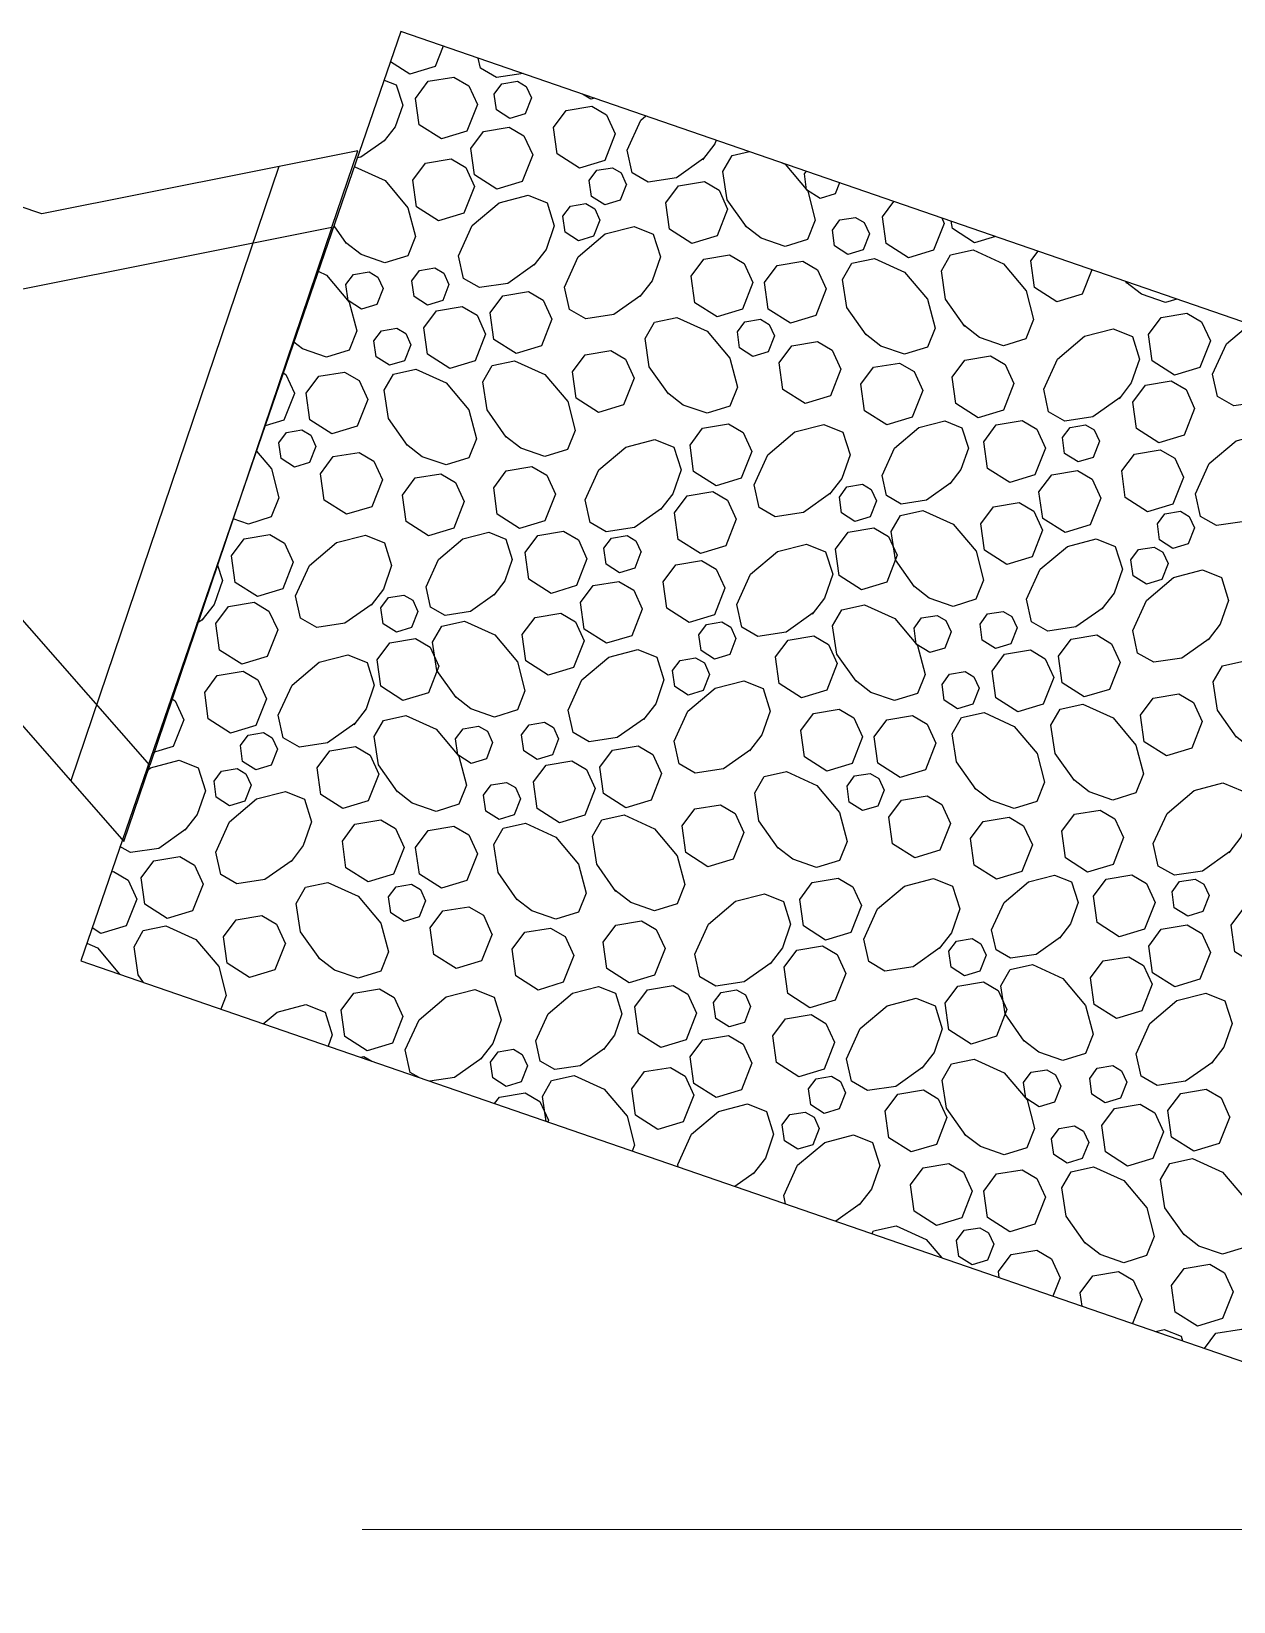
# Model space of a CAD drawing. Header units: inches. Extents: x 3312 to 5850, y 7905 to 11961.
# Drawn here: x 4305.25 to 4318.1, y 10058.42 to 10075.19 of the extents above; entities that cross this region are included whole.
import ezdxf

# ---------------------------------------------------------------- set-up
doc = ezdxf.new("R2010")
doc.units = ezdxf.units.IN
doc.header["$LTSCALE"] = 80
doc.header["$MEASUREMENT"] = 0
doc.linetypes.add('HIDDEN', pattern=[0.375, 0.25, -0.125])
for name, color, linetype in [('grid', 254, 'HIDDEN'), ('STORM', 250, 'Continuous'), ('STORM INLET', 250, 'Continuous')]:
    doc.layers.add(name, color=color, linetype=linetype)

msp = doc.modelspace()

# ---------------------------------------------------------------- linework, layer by layer
at = {"layer": 'grid', "color": 252, "linetype": 'HIDDEN', "lineweight": 0}
msp.add_line((3378.789, 10059.185), (5783.295, 10059.185), dxfattribs=at)
at = {"layer": 'STORM', "color": 1, "flags": 128}
msp.add_lwpolyline([(4325.633, 10058.415), (4329.055, 10068.342), (4309.202, 10075.187), (4305.78, 10065.26)], close=True, dxfattribs=at)
for points in [[(4309.655, 10075.031), (4309.568, 10074.811), (4309.298, 10074.729), (4309.09, 10074.862)], [(4310.507, 10074.737), (4310.224, 10074.694), (4310.052, 10074.793), (4310.028, 10074.902)], [(4309.023, 10074.668), (4309.152, 10074.617), (4309.221, 10074.398), (4309.141, 10074.169), (4309.024, 10074.018)], [(4310.019, 10074.405), (4309.906, 10074.12), (4309.636, 10074.038), (4309.398, 10074.189), (4309.359, 10074.472), (4309.494, 10074.654), (4309.769, 10074.7), (4309.926, 10074.607), (4310.019, 10074.405)], [(4310.596, 10074.477), (4310.529, 10074.306), (4310.367, 10074.257), (4310.224, 10074.348), (4310.2, 10074.518), (4310.281, 10074.627), (4310.446, 10074.654), (4310.541, 10074.599), (4310.596, 10074.477)], [(4311.27, 10074.474), (4311.23, 10074.462), (4311.142, 10074.518)], [(4311.492, 10074.094), (4311.38, 10073.808), (4311.11, 10073.726), (4310.872, 10073.878), (4310.833, 10074.161), (4310.968, 10074.343), (4311.243, 10074.389), (4311.4, 10074.296), (4311.492, 10074.094)], [(4312.436, 10073.828), (4312.146, 10073.623), (4311.845, 10073.577), (4311.673, 10073.676), (4311.62, 10073.917), (4311.767, 10074.24), (4311.82, 10074.285)], [(4310.61, 10073.87), (4310.497, 10073.584), (4310.227, 10073.503), (4309.989, 10073.654), (4309.95, 10073.937), (4310.085, 10074.119), (4310.36, 10074.165), (4310.517, 10074.072), (4310.61, 10073.87)], [(4309.034, 10074.027), (4308.772, 10073.843), (4308.737, 10073.838)], [(4312.57, 10074.026), (4312.556, 10073.985), (4312.425, 10073.816)], [(4312.893, 10073.099), (4312.689, 10073.388), (4312.643, 10073.69), (4312.743, 10073.862), (4312.927, 10073.903)], [(4308.703, 10073.738), (4308.709, 10073.74), (4309.032, 10073.593), (4309.276, 10073.304), (4309.356, 10072.995), (4309.274, 10072.791), (4309.031, 10072.715), (4308.777, 10072.803), (4308.608, 10072.934)], [(4309.988, 10073.53), (4309.875, 10073.245), (4309.605, 10073.163), (4309.367, 10073.314), (4309.328, 10073.598), (4309.463, 10073.779), (4309.738, 10073.825), (4309.895, 10073.732), (4309.988, 10073.53)], [(4311.611, 10073.555), (4311.543, 10073.383), (4311.381, 10073.334), (4311.238, 10073.425), (4311.215, 10073.595), (4311.295, 10073.704), (4311.461, 10073.731), (4311.555, 10073.676), (4311.61, 10073.555)], [(4313.273, 10073.783), (4313.306, 10073.768), (4313.55, 10073.479), (4313.63, 10073.171), (4313.548, 10072.966), (4313.306, 10072.891), (4313.051, 10072.979), (4312.882, 10073.109)], [(4312.693, 10073.289), (4312.58, 10073.004), (4312.31, 10072.922), (4312.072, 10073.073), (4312.033, 10073.357), (4312.168, 10073.538), (4312.444, 10073.584), (4312.601, 10073.491), (4312.693, 10073.289)], [(4313.888, 10073.571), (4313.842, 10073.453), (4313.68, 10073.404), (4313.537, 10073.495), (4313.514, 10073.665), (4313.535, 10073.693)], [(4310.633, 10072.7), (4310.343, 10072.495), (4310.042, 10072.45), (4309.869, 10072.549), (4309.816, 10072.79), (4309.963, 10073.113), (4310.252, 10073.357), (4310.561, 10073.437), (4310.765, 10073.355), (4310.841, 10073.112), (4310.753, 10072.857), (4310.622, 10072.689)], [(4311.328, 10073.171), (4311.261, 10073), (4311.099, 10072.951), (4310.956, 10073.042), (4310.933, 10073.212), (4311.014, 10073.321), (4311.179, 10073.348), (4311.273, 10073.293), (4311.328, 10073.171)], [(4315.007, 10073.137), (4314.894, 10072.851), (4314.624, 10072.77), (4314.386, 10072.921), (4314.347, 10073.205), (4314.47, 10073.371)], [(4308.62, 10072.923), (4308.487, 10073.112)], [(4311.767, 10072.367), (4311.477, 10072.162), (4311.176, 10072.117), (4311.004, 10072.217), (4310.951, 10072.457), (4311.097, 10072.78), (4311.386, 10073.024), (4311.695, 10073.104), (4311.899, 10073.022), (4311.975, 10072.779), (4311.887, 10072.524), (4311.756, 10072.356)], [(4314.208, 10073.024), (4314.141, 10072.853), (4313.978, 10072.804), (4313.835, 10072.895), (4313.812, 10073.064), (4313.893, 10073.173), (4314.058, 10073.201), (4314.152, 10073.145), (4314.208, 10073.024)], [(4314.98, 10073.195), (4315.007, 10073.137)], [(4315.554, 10072.997), (4315.332, 10072.93), (4315.094, 10073.081), (4315.083, 10073.159)], [(4312.964, 10072.505), (4312.851, 10072.219), (4312.581, 10072.138), (4312.342, 10072.289), (4312.303, 10072.572), (4312.438, 10072.754), (4312.714, 10072.8), (4312.871, 10072.707), (4312.963, 10072.505)], [(4313.746, 10072.438), (4313.634, 10072.152), (4313.364, 10072.07), (4313.126, 10072.222), (4313.087, 10072.505), (4313.222, 10072.686), (4313.497, 10072.732), (4313.654, 10072.64), (4313.747, 10072.437)], [(4314.172, 10071.947), (4313.968, 10072.237), (4313.922, 10072.538), (4314.021, 10072.71), (4314.262, 10072.763), (4314.584, 10072.616), (4314.828, 10072.327), (4314.909, 10072.019), (4314.827, 10071.815), (4314.584, 10071.739), (4314.329, 10071.826), (4314.161, 10071.957)], [(4315.227, 10072.036), (4315.022, 10072.327), (4314.977, 10072.628), (4315.076, 10072.8), (4315.316, 10072.853), (4315.639, 10072.706), (4315.883, 10072.417), (4315.963, 10072.109), (4315.881, 10071.905), (4315.639, 10071.829), (4315.384, 10071.916), (4315.216, 10072.048)], [(4316.583, 10072.642), (4316.481, 10072.382), (4316.211, 10072.3), (4315.973, 10072.451), (4315.933, 10072.735), (4316.011, 10072.839)], [(4308.319, 10072.625), (4308.407, 10072.585), (4308.65, 10072.296), (4308.731, 10071.988), (4308.649, 10071.784), (4308.406, 10071.708), (4308.152, 10071.796), (4308.058, 10071.869)], [(4309.011, 10072.442), (4308.943, 10072.27), (4308.781, 10072.221), (4308.638, 10072.312), (4308.614, 10072.482), (4308.696, 10072.591), (4308.861, 10072.618), (4308.955, 10072.563), (4309.011, 10072.442)], [(4309.715, 10072.484), (4309.648, 10072.313), (4309.486, 10072.264), (4309.343, 10072.355), (4309.319, 10072.524), (4309.401, 10072.634), (4309.566, 10072.661), (4309.66, 10072.605), (4309.715, 10072.484)], [(4310.816, 10072.114), (4310.703, 10071.828), (4310.433, 10071.747), (4310.195, 10071.898), (4310.156, 10072.182), (4310.291, 10072.363), (4310.566, 10072.409), (4310.723, 10072.316), (4310.816, 10072.114)], [(4316.96, 10072.499), (4316.948, 10072.516)], [(4317.492, 10072.328), (4317.372, 10072.291), (4317.117, 10072.379), (4316.949, 10072.51)], [(4310.107, 10071.954), (4309.995, 10071.668), (4309.725, 10071.587), (4309.487, 10071.738), (4309.447, 10072.021), (4309.582, 10072.203), (4309.858, 10072.249), (4310.015, 10072.157), (4310.107, 10071.954)], [(4312.061, 10071.316), (4311.856, 10071.606), (4311.81, 10071.907), (4311.91, 10072.08), (4312.15, 10072.133), (4312.473, 10071.986), (4312.717, 10071.697), (4312.797, 10071.388), (4312.715, 10071.184), (4312.473, 10071.108), (4312.218, 10071.196), (4312.05, 10071.327)], [(4313.193, 10071.936), (4313.126, 10071.765), (4312.963, 10071.715), (4312.821, 10071.806), (4312.797, 10071.977), (4312.878, 10072.086), (4313.043, 10072.113), (4313.138, 10072.057), (4313.193, 10071.936)], [(4317.851, 10071.883), (4317.738, 10071.598), (4317.468, 10071.516), (4317.229, 10071.668), (4317.19, 10071.951), (4317.325, 10072.133), (4317.601, 10072.178), (4317.758, 10072.086), (4317.851, 10071.883)], [(4318.692, 10071.437), (4318.402, 10071.232), (4318.101, 10071.186), (4317.929, 10071.286), (4317.875, 10071.526), (4318.022, 10071.849), (4318.273, 10072.06)], [(4309.309, 10071.841), (4309.241, 10071.67), (4309.079, 10071.621), (4308.936, 10071.712), (4308.913, 10071.881), (4308.993, 10071.99), (4309.159, 10072.018), (4309.253, 10071.962), (4309.309, 10071.841)], [(4316.886, 10071.275), (4316.596, 10071.07), (4316.295, 10071.025), (4316.123, 10071.124), (4316.07, 10071.364), (4316.216, 10071.687), (4316.505, 10071.931), (4316.814, 10072.011), (4317.019, 10071.93), (4317.094, 10071.687), (4317.006, 10071.432), (4316.875, 10071.264)], [(4311.694, 10071.484), (4311.582, 10071.199), (4311.312, 10071.117), (4311.073, 10071.269), (4311.034, 10071.552), (4311.169, 10071.734), (4311.444, 10071.779), (4311.602, 10071.686), (4311.694, 10071.484)], [(4313.903, 10071.579), (4313.791, 10071.293), (4313.521, 10071.211), (4313.283, 10071.363), (4313.243, 10071.646), (4313.379, 10071.828), (4313.654, 10071.874), (4313.811, 10071.781), (4313.903, 10071.578)], [(4315.752, 10071.427), (4315.639, 10071.142), (4315.369, 10071.061), (4315.131, 10071.212), (4315.092, 10071.495), (4315.227, 10071.677), (4315.502, 10071.722), (4315.659, 10071.63), (4315.752, 10071.427)], [(4308.847, 10071.254), (4308.735, 10070.969), (4308.465, 10070.887), (4308.227, 10071.039), (4308.188, 10071.322), (4308.323, 10071.503), (4308.598, 10071.549), (4308.755, 10071.457), (4308.847, 10071.255)], [(4309.273, 10070.764), (4309.068, 10071.054), (4309.023, 10071.355), (4309.122, 10071.527), (4309.362, 10071.58), (4309.685, 10071.433), (4309.929, 10071.145), (4310.009, 10070.836), (4309.928, 10070.631), (4309.685, 10070.556), (4309.43, 10070.644), (4309.262, 10070.774)], [(4310.327, 10070.853), (4310.123, 10071.144), (4310.077, 10071.445), (4310.177, 10071.617), (4310.417, 10071.67), (4310.74, 10071.523), (4310.984, 10071.234), (4311.064, 10070.926), (4310.982, 10070.722), (4310.739, 10070.645), (4310.485, 10070.734), (4310.316, 10070.864)], [(4314.778, 10071.35), (4314.665, 10071.065), (4314.395, 10070.984), (4314.157, 10071.135), (4314.118, 10071.418), (4314.253, 10071.6), (4314.528, 10071.645), (4314.685, 10071.553), (4314.778, 10071.351)], [(4307.945, 10071.54), (4307.971, 10071.524), (4308.064, 10071.322)], [(4317.683, 10071.16), (4317.571, 10070.875), (4317.301, 10070.793), (4317.063, 10070.944), (4317.023, 10071.227), (4317.158, 10071.409), (4317.434, 10071.454), (4317.591, 10071.362), (4317.683, 10071.16)], [(4308.064, 10071.321), (4307.952, 10071.036), (4307.75, 10070.975)], [(4308.294, 10070.753), (4308.226, 10070.582), (4308.065, 10070.533), (4307.922, 10070.624), (4307.898, 10070.794), (4307.979, 10070.903), (4308.144, 10070.93), (4308.239, 10070.875), (4308.294, 10070.754)], [(4312.951, 10070.701), (4312.839, 10070.415), (4312.569, 10070.333), (4312.33, 10070.485), (4312.291, 10070.768), (4312.426, 10070.95), (4312.701, 10070.995), (4312.858, 10070.903), (4312.951, 10070.701)], [(4313.793, 10070.254), (4313.503, 10070.049), (4313.202, 10070.003), (4313.029, 10070.103), (4312.976, 10070.343), (4313.123, 10070.666), (4313.412, 10070.91), (4313.721, 10070.99), (4313.925, 10070.908), (4314.001, 10070.666), (4313.913, 10070.41), (4313.782, 10070.243)], [(4315.078, 10070.364), (4314.817, 10070.18), (4314.546, 10070.139), (4314.391, 10070.229), (4314.343, 10070.445), (4314.476, 10070.735), (4314.735, 10070.955), (4315.013, 10071.027), (4315.197, 10070.953), (4315.265, 10070.735), (4315.186, 10070.506), (4315.068, 10070.354)], [(4316.089, 10070.736), (4315.977, 10070.45), (4315.707, 10070.369), (4315.469, 10070.52), (4315.43, 10070.803), (4315.564, 10070.985), (4315.84, 10071.031), (4315.997, 10070.938), (4316.089, 10070.736)], [(4316.667, 10070.809), (4316.599, 10070.637), (4316.437, 10070.588), (4316.294, 10070.679), (4316.271, 10070.849), (4316.352, 10070.958), (4316.517, 10070.985), (4316.611, 10070.93), (4316.667, 10070.809)], [(4318.507, 10070.158), (4318.217, 10069.954), (4317.916, 10069.908), (4317.744, 10070.007), (4317.691, 10070.248), (4317.838, 10070.571), (4318.126, 10070.814), (4318.435, 10070.895), (4318.639, 10070.813), (4318.715, 10070.57), (4318.627, 10070.315), (4318.496, 10070.147)], [(4311.987, 10070.092), (4311.697, 10069.888), (4311.396, 10069.842), (4311.224, 10069.942), (4311.17, 10070.182), (4311.317, 10070.505), (4311.606, 10070.748), (4311.915, 10070.829), (4312.119, 10070.747), (4312.195, 10070.504), (4312.107, 10070.249), (4311.976, 10070.081)], [(4317.563, 10070.424), (4317.451, 10070.139), (4317.18, 10070.057), (4316.942, 10070.209), (4316.904, 10070.492), (4317.039, 10070.673), (4317.314, 10070.719), (4317.471, 10070.627), (4317.563, 10070.425)], [(4307.657, 10070.705), (4307.818, 10070.514), (4307.898, 10070.205), (4307.817, 10070.001), (4307.573, 10069.925), (4307.408, 10069.982)], [(4309.004, 10070.396), (4308.891, 10070.11), (4308.621, 10070.029), (4308.383, 10070.18), (4308.344, 10070.463), (4308.479, 10070.645), (4308.754, 10070.69), (4308.911, 10070.597), (4309.004, 10070.396)], [(4310.853, 10070.244), (4310.74, 10069.959), (4310.47, 10069.877), (4310.232, 10070.029), (4310.193, 10070.312), (4310.328, 10070.494), (4310.602, 10070.539), (4310.76, 10070.447), (4310.853, 10070.244)], [(4309.878, 10070.167), (4309.766, 10069.882), (4309.496, 10069.8), (4309.258, 10069.952), (4309.219, 10070.235), (4309.354, 10070.417), (4309.629, 10070.462), (4309.786, 10070.37), (4309.878, 10070.167)], [(4316.681, 10070.201), (4316.568, 10069.915), (4316.298, 10069.834), (4316.06, 10069.985), (4316.02, 10070.269), (4316.156, 10070.45), (4316.431, 10070.496), (4316.588, 10070.403), (4316.681, 10070.201)], [(4312.784, 10069.977), (4312.672, 10069.692), (4312.402, 10069.61), (4312.163, 10069.761), (4312.124, 10070.044), (4312.26, 10070.226), (4312.535, 10070.272), (4312.692, 10070.179), (4312.784, 10069.977)], [(4314.283, 10070.173), (4314.216, 10070.002), (4314.053, 10069.953), (4313.911, 10070.044), (4313.887, 10070.213), (4313.968, 10070.323), (4314.133, 10070.35), (4314.227, 10070.294), (4314.283, 10070.173)], [(4314.69, 10069.254), (4314.486, 10069.544), (4314.44, 10069.845), (4314.539, 10070.018), (4314.78, 10070.071), (4315.103, 10069.924), (4315.347, 10069.635), (4315.427, 10069.327), (4315.345, 10069.122), (4315.102, 10069.046), (4314.848, 10069.134), (4314.679, 10069.265)], [(4316.059, 10069.861), (4315.946, 10069.576), (4315.676, 10069.494), (4315.438, 10069.645), (4315.398, 10069.929), (4315.534, 10070.11), (4315.809, 10070.156), (4315.966, 10070.063), (4316.059, 10069.861)], [(4317.681, 10069.885), (4317.614, 10069.714), (4317.451, 10069.665), (4317.309, 10069.756), (4317.285, 10069.926), (4317.366, 10070.035), (4317.532, 10070.062), (4317.626, 10070.007), (4317.681, 10069.885)], [(4314.506, 10069.591), (4314.394, 10069.305), (4314.123, 10069.224), (4313.886, 10069.375), (4313.846, 10069.658), (4313.982, 10069.84), (4314.256, 10069.885), (4314.413, 10069.793), (4314.506, 10069.591)], [(4308.052, 10069.518), (4307.939, 10069.233), (4307.669, 10069.15), (4307.431, 10069.302), (4307.392, 10069.585), (4307.527, 10069.767), (4307.802, 10069.812), (4307.959, 10069.72), (4308.052, 10069.518)], [(4308.894, 10069.071), (4308.604, 10068.866), (4308.303, 10068.82), (4308.13, 10068.92), (4308.077, 10069.16), (4308.224, 10069.483), (4308.513, 10069.727), (4308.822, 10069.807), (4309.026, 10069.725), (4309.102, 10069.483), (4309.014, 10069.228), (4308.883, 10069.059)], [(4310.205, 10069.175), (4309.944, 10068.991), (4309.673, 10068.95), (4309.518, 10069.039), (4309.47, 10069.256), (4309.602, 10069.547), (4309.862, 10069.766), (4310.14, 10069.838), (4310.324, 10069.765), (4310.392, 10069.546), (4310.313, 10069.317), (4310.195, 10069.165)], [(4311.19, 10069.553), (4311.078, 10069.267), (4310.808, 10069.185), (4310.57, 10069.337), (4310.53, 10069.621), (4310.665, 10069.802), (4310.94, 10069.848), (4311.098, 10069.755), (4311.19, 10069.553)], [(4311.767, 10069.625), (4311.7, 10069.454), (4311.538, 10069.405), (4311.395, 10069.496), (4311.371, 10069.666), (4311.452, 10069.775), (4311.618, 10069.802), (4311.712, 10069.747), (4311.768, 10069.626)], [(4313.608, 10068.975), (4313.318, 10068.771), (4313.017, 10068.725), (4312.845, 10068.824), (4312.791, 10069.065), (4312.938, 10069.388), (4313.227, 10069.632), (4313.536, 10069.711), (4313.739, 10069.63), (4313.816, 10069.388), (4313.728, 10069.133), (4313.597, 10068.964)], [(4316.704, 10069.031), (4316.414, 10068.827), (4316.113, 10068.781), (4315.94, 10068.88), (4315.887, 10069.121), (4316.034, 10069.444), (4316.323, 10069.687), (4316.631, 10069.768), (4316.835, 10069.686), (4316.912, 10069.443), (4316.824, 10069.188), (4316.693, 10069.02)], [(4312.664, 10069.241), (4312.552, 10068.956), (4312.281, 10068.874), (4312.044, 10069.026), (4312.004, 10069.309), (4312.139, 10069.49), (4312.415, 10069.537), (4312.571, 10069.444), (4312.664, 10069.242)], [(4317.399, 10069.502), (4317.332, 10069.331), (4317.17, 10069.282), (4317.027, 10069.373), (4317.003, 10069.543), (4317.084, 10069.652), (4317.249, 10069.679), (4317.344, 10069.624), (4317.399, 10069.502)], [(4307.24, 10069.498), (4307.296, 10069.322), (4307.208, 10069.066), (4307.076, 10068.898)], [(4317.838, 10068.699), (4317.548, 10068.493), (4317.247, 10068.448), (4317.074, 10068.547), (4317.021, 10068.788), (4317.168, 10069.11), (4317.457, 10069.355), (4317.766, 10069.435), (4317.97, 10069.353), (4318.046, 10069.11), (4317.957, 10068.856), (4317.827, 10068.687)], [(4311.781, 10069.017), (4311.669, 10068.732), (4311.399, 10068.651), (4311.161, 10068.802), (4311.122, 10069.086), (4311.256, 10069.267), (4311.532, 10069.313), (4311.689, 10069.22), (4311.781, 10069.018)], [(4307.885, 10068.795), (4307.772, 10068.509), (4307.502, 10068.427), (4307.264, 10068.578), (4307.225, 10068.862), (4307.36, 10069.043), (4307.635, 10069.089), (4307.792, 10068.996), (4307.885, 10068.794)], [(4309.384, 10068.99), (4309.316, 10068.819), (4309.154, 10068.77), (4309.012, 10068.86), (4308.987, 10069.031), (4309.069, 10069.14), (4309.234, 10069.167), (4309.328, 10069.112), (4309.384, 10068.99)], [(4314.065, 10068.247), (4313.86, 10068.537), (4313.815, 10068.838), (4313.914, 10069.01), (4314.155, 10069.063), (4314.478, 10068.916), (4314.721, 10068.627), (4314.802, 10068.319), (4314.72, 10068.115), (4314.477, 10068.039), (4314.222, 10068.127), (4314.054, 10068.258)], [(4307.088, 10068.909), (4307.021, 10068.862)], [(4309.791, 10068.071), (4309.587, 10068.362), (4309.541, 10068.662), (4309.64, 10068.835), (4309.881, 10068.888), (4310.204, 10068.741), (4310.447, 10068.452), (4310.527, 10068.144), (4310.446, 10067.939), (4310.203, 10067.863), (4309.948, 10067.952), (4309.78, 10068.082)], [(4311.159, 10068.679), (4311.047, 10068.393), (4310.777, 10068.311), (4310.538, 10068.463), (4310.499, 10068.746), (4310.635, 10068.927), (4310.91, 10068.973), (4311.067, 10068.88), (4311.159, 10068.678)], [(4312.782, 10068.702), (4312.715, 10068.531), (4312.553, 10068.482), (4312.41, 10068.573), (4312.386, 10068.743), (4312.467, 10068.852), (4312.632, 10068.879), (4312.727, 10068.824), (4312.782, 10068.702)], [(4315.082, 10068.772), (4315.014, 10068.601), (4314.852, 10068.552), (4314.709, 10068.643), (4314.685, 10068.813), (4314.766, 10068.922), (4314.931, 10068.949), (4315.026, 10068.894), (4315.081, 10068.773)], [(4315.786, 10068.815), (4315.719, 10068.644), (4315.556, 10068.595), (4315.414, 10068.686), (4315.39, 10068.855), (4315.471, 10068.965), (4315.636, 10068.992), (4315.73, 10068.936), (4315.786, 10068.815)], [(4309.607, 10068.408), (4309.495, 10068.122), (4309.224, 10068.041), (4308.986, 10068.192), (4308.947, 10068.475), (4309.082, 10068.657), (4309.357, 10068.703), (4309.515, 10068.61), (4309.607, 10068.407)], [(4313.865, 10068.437), (4313.752, 10068.152), (4313.482, 10068.07), (4313.244, 10068.222), (4313.205, 10068.505), (4313.34, 10068.686), (4313.615, 10068.732), (4313.772, 10068.639), (4313.865, 10068.437)], [(4316.886, 10068.445), (4316.774, 10068.159), (4316.503, 10068.078), (4316.266, 10068.229), (4316.227, 10068.513), (4316.362, 10068.694), (4316.637, 10068.74), (4316.794, 10068.647), (4316.886, 10068.445)], [(4308.709, 10067.793), (4308.418, 10067.588), (4308.118, 10067.542), (4307.945, 10067.642), (4307.892, 10067.882), (4308.039, 10068.205), (4308.328, 10068.449), (4308.636, 10068.529), (4308.84, 10068.447), (4308.917, 10068.205), (4308.829, 10067.95), (4308.698, 10067.781)], [(4311.805, 10067.848), (4311.514, 10067.644), (4311.213, 10067.598), (4311.041, 10067.697), (4310.988, 10067.938), (4311.135, 10068.261), (4311.424, 10068.504), (4311.732, 10068.585), (4311.937, 10068.503), (4312.012, 10068.26), (4311.924, 10068.005), (4311.794, 10067.837)], [(4316.178, 10068.285), (4316.066, 10068), (4315.795, 10067.918), (4315.558, 10068.069), (4315.518, 10068.352), (4315.653, 10068.535), (4315.929, 10068.58), (4316.085, 10068.487), (4316.178, 10068.285)], [(4312.5, 10068.319), (4312.433, 10068.148), (4312.27, 10068.099), (4312.128, 10068.19), (4312.104, 10068.36), (4312.185, 10068.469), (4312.35, 10068.496), (4312.444, 10068.441), (4312.5, 10068.319)], [(4318.132, 10067.647), (4317.927, 10067.937), (4317.882, 10068.238), (4317.981, 10068.411), (4318.221, 10068.464), (4318.544, 10068.317), (4318.788, 10068.027), (4318.868, 10067.719), (4318.786, 10067.515), (4318.544, 10067.439), (4318.288, 10067.527), (4318.12, 10067.658)], [(4307.765, 10068.058), (4307.652, 10067.773), (4307.382, 10067.692), (4307.144, 10067.843), (4307.105, 10068.126), (4307.24, 10068.308), (4307.515, 10068.353), (4307.672, 10068.261), (4307.765, 10068.059)], [(4312.938, 10067.515), (4312.649, 10067.311), (4312.347, 10067.265), (4312.175, 10067.365), (4312.122, 10067.605), (4312.269, 10067.928), (4312.558, 10068.171), (4312.866, 10068.252), (4313.071, 10068.17), (4313.147, 10067.927), (4313.059, 10067.672), (4312.928, 10067.504)], [(4315.379, 10068.172), (4315.312, 10068.001), (4315.15, 10067.952), (4315.007, 10068.043), (4314.984, 10068.213), (4315.064, 10068.321), (4315.23, 10068.349), (4315.324, 10068.293), (4315.38, 10068.172)], [(4306.746, 10068.063), (4306.79, 10068.037), (4306.882, 10067.835)], [(4317.765, 10067.815), (4317.652, 10067.53), (4317.382, 10067.448), (4317.144, 10067.599), (4317.105, 10067.883), (4317.24, 10068.064), (4317.515, 10068.11), (4317.672, 10068.018), (4317.765, 10067.815)], [(4309.166, 10067.064), (4308.961, 10067.354), (4308.915, 10067.655), (4309.015, 10067.827), (4309.255, 10067.88), (4309.579, 10067.733), (4309.822, 10067.445), (4309.902, 10067.136), (4309.82, 10066.932), (4309.578, 10066.856), (4309.323, 10066.944), (4309.154, 10067.075)], [(4314.135, 10067.653), (4314.022, 10067.368), (4313.752, 10067.286), (4313.514, 10067.437), (4313.475, 10067.72), (4313.61, 10067.902), (4313.885, 10067.947), (4314.042, 10067.855), (4314.135, 10067.653)], [(4314.918, 10067.586), (4314.806, 10067.3), (4314.535, 10067.218), (4314.298, 10067.37), (4314.258, 10067.653), (4314.393, 10067.835), (4314.669, 10067.88), (4314.826, 10067.788), (4314.918, 10067.585)], [(4315.344, 10067.095), (4315.139, 10067.385), (4315.093, 10067.686), (4315.193, 10067.858), (4315.433, 10067.911), (4315.756, 10067.764), (4316, 10067.475), (4316.08, 10067.167), (4315.998, 10066.963), (4315.756, 10066.887), (4315.501, 10066.975), (4315.332, 10067.105)], [(4316.398, 10067.185), (4316.194, 10067.475), (4316.148, 10067.776), (4316.247, 10067.948), (4316.488, 10068.001), (4316.811, 10067.854), (4317.054, 10067.565), (4317.135, 10067.257), (4317.053, 10067.053), (4316.81, 10066.977), (4316.555, 10067.065), (4316.387, 10067.195)], [(4306.882, 10067.835), (4306.77, 10067.549), (4306.545, 10067.482)], [(4307.883, 10067.52), (4307.815, 10067.348), (4307.653, 10067.299), (4307.51, 10067.39), (4307.487, 10067.56), (4307.568, 10067.669), (4307.733, 10067.697), (4307.827, 10067.641), (4307.883, 10067.52)], [(4310.182, 10067.59), (4310.115, 10067.418), (4309.953, 10067.369), (4309.809, 10067.46), (4309.786, 10067.63), (4309.867, 10067.739), (4310.032, 10067.766), (4310.126, 10067.711), (4310.182, 10067.59)], [(4310.887, 10067.632), (4310.82, 10067.461), (4310.658, 10067.411), (4310.515, 10067.503), (4310.491, 10067.673), (4310.572, 10067.781), (4310.737, 10067.809), (4310.831, 10067.753), (4310.887, 10067.632)], [(4308.966, 10067.254), (4308.853, 10066.969), (4308.583, 10066.887), (4308.345, 10067.038), (4308.306, 10067.322), (4308.441, 10067.503), (4308.716, 10067.549), (4308.873, 10067.456), (4308.965, 10067.254)], [(4311.987, 10067.262), (4311.875, 10066.977), (4311.604, 10066.895), (4311.366, 10067.046), (4311.327, 10067.33), (4311.462, 10067.511), (4311.738, 10067.557), (4311.895, 10067.464), (4311.987, 10067.262)], [(4306.476, 10067.28), (4306.525, 10067.321), (4306.833, 10067.402), (4307.037, 10067.32), (4307.113, 10067.077), (4307.025, 10066.823), (4306.894, 10066.654)], [(4311.279, 10067.102), (4311.166, 10066.817), (4310.896, 10066.735), (4310.658, 10066.886), (4310.619, 10067.17), (4310.754, 10067.351), (4311.029, 10067.397), (4311.186, 10067.304), (4311.279, 10067.102)], [(4307.601, 10067.136), (4307.534, 10066.965), (4307.371, 10066.916), (4307.228, 10067.007), (4307.205, 10067.177), (4307.286, 10067.286), (4307.451, 10067.314), (4307.546, 10067.258), (4307.601, 10067.137)], [(4313.233, 10066.464), (4313.028, 10066.754), (4312.982, 10067.055), (4313.082, 10067.227), (4313.322, 10067.281), (4313.645, 10067.133), (4313.889, 10066.845), (4313.969, 10066.536), (4313.887, 10066.332), (4313.644, 10066.256), (4313.389, 10066.344), (4313.221, 10066.475)], [(4314.365, 10067.084), (4314.297, 10066.913), (4314.135, 10066.864), (4313.992, 10066.955), (4313.969, 10067.124), (4314.05, 10067.234), (4314.215, 10067.261), (4314.309, 10067.206), (4314.365, 10067.084)], [(4308.039, 10066.332), (4307.749, 10066.128), (4307.448, 10066.082), (4307.276, 10066.182), (4307.223, 10066.422), (4307.37, 10066.745), (4307.659, 10066.989), (4307.967, 10067.069), (4308.171, 10066.987), (4308.247, 10066.744), (4308.159, 10066.49), (4308.029, 10066.321)], [(4310.48, 10066.989), (4310.413, 10066.818), (4310.251, 10066.769), (4310.108, 10066.86), (4310.084, 10067.029), (4310.165, 10067.138), (4310.33, 10067.166), (4310.425, 10067.11), (4310.48, 10066.989)], [(4315.075, 10066.727), (4314.962, 10066.441), (4314.692, 10066.359), (4314.454, 10066.51), (4314.415, 10066.794), (4314.55, 10066.976), (4314.825, 10067.022), (4314.982, 10066.928), (4315.075, 10066.727)], [(4318.057, 10066.423), (4317.767, 10066.218), (4317.467, 10066.173), (4317.294, 10066.272), (4317.241, 10066.513), (4317.388, 10066.835), (4317.677, 10067.079), (4317.986, 10067.16), (4318.19, 10067.077), (4318.266, 10066.835), (4318.177, 10066.581), (4318.047, 10066.412)], [(4312.866, 10066.632), (4312.753, 10066.347), (4312.483, 10066.265), (4312.245, 10066.416), (4312.206, 10066.7), (4312.341, 10066.882), (4312.616, 10066.927), (4312.774, 10066.835), (4312.865, 10066.632)], [(4316.923, 10066.576), (4316.811, 10066.29), (4316.54, 10066.208), (4316.302, 10066.359), (4316.263, 10066.643), (4316.398, 10066.825), (4316.674, 10066.87), (4316.831, 10066.778), (4316.923, 10066.576)], [(4309.236, 10066.47), (4309.123, 10066.185), (4308.853, 10066.102), (4308.615, 10066.254), (4308.576, 10066.537), (4308.711, 10066.719), (4308.986, 10066.765), (4309.143, 10066.672), (4309.236, 10066.47)], [(4310.019, 10066.403), (4309.906, 10066.118), (4309.636, 10066.035), (4309.399, 10066.187), (4309.359, 10066.47), (4309.494, 10066.652), (4309.769, 10066.697), (4309.927, 10066.605), (4310.019, 10066.403)], [(4310.444, 10065.912), (4310.24, 10066.202), (4310.194, 10066.503), (4310.293, 10066.675), (4310.534, 10066.729), (4310.857, 10066.581), (4311.101, 10066.292), (4311.181, 10065.984), (4311.099, 10065.78), (4310.856, 10065.703), (4310.601, 10065.792), (4310.433, 10065.922)], [(4311.499, 10066.001), (4311.294, 10066.291), (4311.248, 10066.593), (4311.348, 10066.765), (4311.588, 10066.818), (4311.912, 10066.671), (4312.155, 10066.382), (4312.236, 10066.074), (4312.154, 10065.869), (4311.911, 10065.794), (4311.657, 10065.882), (4311.488, 10066.013)], [(4315.949, 10066.499), (4315.837, 10066.213), (4315.567, 10066.131), (4315.329, 10066.283), (4315.289, 10066.566), (4315.424, 10066.748), (4315.7, 10066.794), (4315.856, 10066.701), (4315.949, 10066.499)], [(4306.905, 10066.665), (4306.615, 10066.461), (4306.314, 10066.415), (4306.2, 10066.481)], [(4307.088, 10066.079), (4306.976, 10065.794), (4306.705, 10065.712), (4306.467, 10065.864), (4306.428, 10066.146), (4306.563, 10066.328), (4306.838, 10066.374), (4306.995, 10066.281), (4307.088, 10066.079)], [(4306.107, 10066.21), (4306.13, 10066.214), (4306.287, 10066.121), (4306.379, 10065.919)], [(4317.261, 10065.884), (4317.149, 10065.599), (4316.878, 10065.517), (4316.64, 10065.668), (4316.601, 10065.952), (4316.736, 10066.133), (4317.011, 10066.179), (4317.168, 10066.086), (4317.261, 10065.884)], [(4308.334, 10065.281), (4308.129, 10065.571), (4308.083, 10065.872), (4308.183, 10066.045), (4308.422, 10066.097), (4308.746, 10065.951), (4308.989, 10065.662), (4309.07, 10065.354), (4308.988, 10065.149), (4308.745, 10065.073), (4308.491, 10065.161), (4308.322, 10065.292)], [(4309.466, 10065.901), (4309.398, 10065.73), (4309.236, 10065.681), (4309.093, 10065.772), (4309.07, 10065.942), (4309.151, 10066.051), (4309.316, 10066.078), (4309.41, 10066.023), (4309.466, 10065.901)], [(4314.123, 10065.849), (4314.01, 10065.563), (4313.74, 10065.481), (4313.502, 10065.633), (4313.463, 10065.916), (4313.598, 10066.098), (4313.873, 10066.143), (4314.03, 10066.051), (4314.123, 10065.849)], [(4314.965, 10065.402), (4314.674, 10065.197), (4314.374, 10065.151), (4314.201, 10065.251), (4314.148, 10065.491), (4314.295, 10065.815), (4314.584, 10066.058), (4314.892, 10066.138), (4315.097, 10066.056), (4315.173, 10065.814), (4315.084, 10065.559), (4314.954, 10065.39)], [(4316.249, 10065.512), (4315.988, 10065.328), (4315.717, 10065.287), (4315.563, 10065.377), (4315.514, 10065.592), (4315.647, 10065.883), (4315.907, 10066.103), (4316.185, 10066.175), (4316.368, 10066.102), (4316.437, 10065.883), (4316.357, 10065.654), (4316.239, 10065.502)], [(4317.838, 10065.956), (4317.771, 10065.785), (4317.609, 10065.736), (4317.466, 10065.827), (4317.442, 10065.996), (4317.523, 10066.106), (4317.688, 10066.133), (4317.783, 10066.078), (4317.838, 10065.957)], [(4306.38, 10065.919), (4306.267, 10065.634), (4305.997, 10065.552), (4305.901, 10065.613)], [(4313.159, 10065.24), (4312.868, 10065.036), (4312.567, 10064.99), (4312.395, 10065.089), (4312.342, 10065.33), (4312.489, 10065.653), (4312.778, 10065.896), (4313.086, 10065.976), (4313.291, 10065.895), (4313.366, 10065.652), (4313.278, 10065.397), (4313.147, 10065.229)], [(4318.735, 10065.573), (4318.622, 10065.287), (4318.352, 10065.206), (4318.114, 10065.357), (4318.075, 10065.64), (4318.21, 10065.822), (4318.485, 10065.867), (4318.642, 10065.775), (4318.735, 10065.573)], [(4307.967, 10065.449), (4307.854, 10065.164), (4307.584, 10065.082), (4307.346, 10065.234), (4307.307, 10065.517), (4307.442, 10065.699), (4307.717, 10065.744), (4307.874, 10065.651), (4307.966, 10065.449)], [(4310.176, 10065.544), (4310.063, 10065.258), (4309.793, 10065.177), (4309.555, 10065.328), (4309.515, 10065.611), (4309.651, 10065.792), (4309.926, 10065.838), (4310.083, 10065.746), (4310.175, 10065.544)], [(4312.024, 10065.392), (4311.911, 10065.107), (4311.641, 10065.025), (4311.403, 10065.177), (4311.364, 10065.46), (4311.499, 10065.642), (4311.774, 10065.687), (4311.931, 10065.594), (4312.024, 10065.392)], [(4306.452, 10065.028), (4306.395, 10065.109), (4306.35, 10065.41), (4306.449, 10065.582), (4306.689, 10065.635), (4307.012, 10065.488), (4307.256, 10065.199), (4307.336, 10064.891), (4307.277, 10064.744)], [(4311.05, 10065.315), (4310.937, 10065.03), (4310.667, 10064.948), (4310.429, 10065.1), (4310.391, 10065.383), (4310.525, 10065.565), (4310.8, 10065.61), (4310.957, 10065.518), (4311.05, 10065.316)], [(4317.852, 10065.349), (4317.74, 10065.064), (4317.47, 10064.982), (4317.232, 10065.133), (4317.192, 10065.416), (4317.327, 10065.598), (4317.603, 10065.644), (4317.759, 10065.551), (4317.852, 10065.349)], [(4305.845, 10065.45), (4305.958, 10065.398), (4306.195, 10065.117)], [(4313.956, 10065.125), (4313.843, 10064.84), (4313.573, 10064.758), (4313.335, 10064.909), (4313.296, 10065.193), (4313.431, 10065.375), (4313.706, 10065.42), (4313.863, 10065.327), (4313.955, 10065.125)], [(4315.454, 10065.321), (4315.387, 10065.15), (4315.225, 10065.101), (4315.082, 10065.192), (4315.058, 10065.362), (4315.14, 10065.471), (4315.305, 10065.498), (4315.399, 10065.442), (4315.454, 10065.321)], [(4315.862, 10064.402), (4315.657, 10064.693), (4315.612, 10064.994), (4315.711, 10065.166), (4315.951, 10065.219), (4316.275, 10065.072), (4316.518, 10064.783), (4316.598, 10064.475), (4316.516, 10064.27), (4316.274, 10064.194), (4316.019, 10064.283), (4315.851, 10064.413)], [(4317.23, 10065.009), (4317.118, 10064.724), (4316.848, 10064.642), (4316.609, 10064.794), (4316.57, 10065.077), (4316.706, 10065.258), (4316.98, 10065.304), (4317.137, 10065.211), (4317.23, 10065.009)], [(4315.678, 10064.739), (4315.565, 10064.454), (4315.295, 10064.371), (4315.057, 10064.523), (4315.018, 10064.807), (4315.153, 10064.988), (4315.428, 10065.034), (4315.585, 10064.941), (4315.678, 10064.739)], [(4309.224, 10064.666), (4309.111, 10064.38), (4308.841, 10064.298), (4308.603, 10064.45), (4308.563, 10064.733), (4308.699, 10064.915), (4308.974, 10064.961), (4309.131, 10064.868), (4309.224, 10064.666)], [(4309.397, 10064.013), (4309.302, 10064.068), (4309.249, 10064.308), (4309.396, 10064.631), (4309.685, 10064.875), (4309.993, 10064.955), (4310.198, 10064.873), (4310.274, 10064.631), (4310.185, 10064.376), (4310.054, 10064.208)], [(4311.377, 10064.323), (4311.116, 10064.139), (4310.845, 10064.098), (4310.69, 10064.187), (4310.642, 10064.404), (4310.774, 10064.695), (4311.034, 10064.914), (4311.312, 10064.986), (4311.495, 10064.913), (4311.564, 10064.694), (4311.485, 10064.465), (4311.367, 10064.314)], [(4312.362, 10064.701), (4312.249, 10064.415), (4311.979, 10064.334), (4311.741, 10064.485), (4311.702, 10064.768), (4311.837, 10064.95), (4312.112, 10064.996), (4312.269, 10064.903), (4312.362, 10064.701)], [(4312.939, 10064.773), (4312.872, 10064.602), (4312.71, 10064.553), (4312.567, 10064.644), (4312.543, 10064.814), (4312.624, 10064.923), (4312.789, 10064.95), (4312.884, 10064.895), (4312.939, 10064.773)], [(4314.78, 10064.124), (4314.489, 10063.919), (4314.188, 10063.873), (4314.016, 10063.973), (4313.963, 10064.213), (4314.11, 10064.536), (4314.399, 10064.78), (4314.707, 10064.86), (4314.911, 10064.778), (4314.987, 10064.535), (4314.899, 10064.281), (4314.768, 10064.112)], [(4317.876, 10064.179), (4317.585, 10063.975), (4317.284, 10063.929), (4317.112, 10064.028), (4317.059, 10064.268), (4317.206, 10064.592), (4317.494, 10064.835), (4317.803, 10064.916), (4318.007, 10064.834), (4318.083, 10064.591), (4317.995, 10064.336), (4317.864, 10064.168)], [(4307.73, 10064.588), (4307.879, 10064.713), (4308.187, 10064.794), (4308.391, 10064.712), (4308.467, 10064.469), (4308.426, 10064.348)], [(4313.836, 10064.389), (4313.723, 10064.104), (4313.453, 10064.022), (4313.215, 10064.174), (4313.176, 10064.457), (4313.311, 10064.639), (4313.586, 10064.685), (4313.743, 10064.592), (4313.835, 10064.39)], [(4312.953, 10064.166), (4312.84, 10063.881), (4312.57, 10063.799), (4312.332, 10063.95), (4312.293, 10064.233), (4312.428, 10064.415), (4312.703, 10064.461), (4312.86, 10064.368), (4312.952, 10064.166)], [(4308.767, 10064.23), (4308.807, 10064.237), (4308.891, 10064.188)], [(4310.065, 10064.219), (4309.775, 10064.014), (4309.511, 10063.974)], [(4310.555, 10064.138), (4310.488, 10063.967), (4310.326, 10063.918), (4310.183, 10064.009), (4310.159, 10064.179), (4310.24, 10064.288), (4310.405, 10064.315), (4310.499, 10064.26), (4310.555, 10064.138)], [(4315.237, 10063.395), (4315.032, 10063.685), (4314.986, 10063.986), (4315.086, 10064.158), (4315.326, 10064.211), (4315.649, 10064.064), (4315.892, 10063.775), (4315.973, 10063.467), (4315.891, 10063.263), (4315.648, 10063.187), (4315.394, 10063.275), (4315.225, 10063.406)], [(4310.753, 10063.545), (4310.713, 10063.811), (4310.812, 10063.983), (4311.052, 10064.036), (4311.375, 10063.889), (4311.619, 10063.6), (4311.699, 10063.292), (4311.674, 10063.228)], [(4312.331, 10063.826), (4312.218, 10063.541), (4311.948, 10063.459), (4311.71, 10063.61), (4311.671, 10063.894), (4311.806, 10064.076), (4312.082, 10064.121), (4312.238, 10064.028), (4312.331, 10063.826)], [(4313.954, 10063.851), (4313.886, 10063.679), (4313.724, 10063.63), (4313.581, 10063.721), (4313.558, 10063.891), (4313.639, 10064), (4313.804, 10064.028), (4313.898, 10063.972), (4313.953, 10063.85)], [(4316.253, 10063.921), (4316.185, 10063.749), (4316.023, 10063.7), (4315.88, 10063.791), (4315.856, 10063.961), (4315.938, 10064.07), (4316.103, 10064.097), (4316.197, 10064.042), (4316.253, 10063.921)], [(4316.958, 10063.963), (4316.89, 10063.792), (4316.728, 10063.742), (4316.585, 10063.834), (4316.562, 10064.004), (4316.643, 10064.113), (4316.808, 10064.14), (4316.902, 10064.085), (4316.958, 10063.963)], [(4310.202, 10063.735), (4310.254, 10063.805), (4310.529, 10063.851), (4310.686, 10063.758), (4310.778, 10063.556)], [(4315.036, 10063.585), (4314.924, 10063.299), (4314.653, 10063.218), (4314.415, 10063.369), (4314.376, 10063.653), (4314.512, 10063.834), (4314.786, 10063.88), (4314.944, 10063.787), (4315.036, 10063.585)], [(4318.058, 10063.593), (4317.945, 10063.308), (4317.675, 10063.226), (4317.437, 10063.377), (4317.398, 10063.661), (4317.534, 10063.842), (4317.808, 10063.888), (4317.965, 10063.796), (4318.057, 10063.593)], [(4312.166, 10063.059), (4312.16, 10063.085), (4312.306, 10063.409), (4312.595, 10063.652), (4312.904, 10063.733), (4313.108, 10063.651), (4313.184, 10063.408), (4313.096, 10063.153), (4312.965, 10062.985)], [(4317.35, 10063.433), (4317.237, 10063.148), (4316.967, 10063.066), (4316.729, 10063.218), (4316.69, 10063.501), (4316.825, 10063.682), (4317.1, 10063.728), (4317.257, 10063.635), (4317.349, 10063.433)], [(4310.778, 10063.556), (4310.772, 10063.539)], [(4313.672, 10063.468), (4313.604, 10063.296), (4313.442, 10063.247), (4313.299, 10063.338), (4313.275, 10063.508), (4313.357, 10063.617), (4313.522, 10063.644), (4313.616, 10063.589), (4313.672, 10063.468)], [(4316.551, 10063.32), (4316.483, 10063.149), (4316.321, 10063.1), (4316.179, 10063.19), (4316.155, 10063.36), (4316.236, 10063.469), (4316.401, 10063.497), (4316.495, 10063.441), (4316.551, 10063.32)], [(4313.313, 10062.663), (4313.294, 10062.753), (4313.441, 10063.076), (4313.73, 10063.32), (4314.038, 10063.4), (4314.242, 10063.318), (4314.318, 10063.075), (4314.23, 10062.821), (4314.099, 10062.652)], [(4312.976, 10062.996), (4312.769, 10062.85)], [(4315.307, 10062.801), (4315.194, 10062.515), (4314.924, 10062.433), (4314.686, 10062.585), (4314.646, 10062.868), (4314.781, 10063.049), (4315.057, 10063.095), (4315.214, 10063.003), (4315.306, 10062.801)], [(4316.09, 10062.734), (4315.977, 10062.448), (4315.707, 10062.366), (4315.469, 10062.518), (4315.43, 10062.801), (4315.565, 10062.983), (4315.84, 10063.028), (4315.998, 10062.935), (4316.09, 10062.734)], [(4316.515, 10062.243), (4316.311, 10062.533), (4316.265, 10062.834), (4316.364, 10063.006), (4316.604, 10063.059), (4316.928, 10062.912), (4317.171, 10062.623), (4317.251, 10062.315), (4317.17, 10062.111), (4316.927, 10062.035), (4316.672, 10062.122), (4316.504, 10062.254)], [(4317.57, 10062.333), (4317.365, 10062.623), (4317.319, 10062.924), (4317.419, 10063.096), (4317.659, 10063.15), (4317.982, 10063.002), (4318.226, 10062.713), (4318.306, 10062.405), (4318.225, 10062.201), (4317.982, 10062.125), (4317.727, 10062.213), (4317.559, 10062.343)], [(4314.11, 10062.663), (4313.848, 10062.478)], [(4314.235, 10062.345), (4314.253, 10062.375), (4314.493, 10062.429), (4314.816, 10062.282), (4314.98, 10062.088)], [(4315.536, 10062.232), (4315.469, 10062.061), (4315.307, 10062.012), (4315.164, 10062.103), (4315.14, 10062.273), (4315.221, 10062.382), (4315.387, 10062.409), (4315.481, 10062.353), (4315.536, 10062.232)], [(4315.595, 10061.876), (4315.586, 10061.942), (4315.722, 10062.124), (4315.997, 10062.17), (4316.154, 10062.077), (4316.246, 10061.874)], [(4318.095, 10061.724), (4317.982, 10061.438), (4317.712, 10061.356), (4317.474, 10061.508), (4317.435, 10061.791), (4317.57, 10061.973), (4317.845, 10062.019), (4318.002, 10061.926), (4318.095, 10061.724)], [(4316.246, 10061.875), (4316.169, 10061.678)], [(4316.481, 10061.571), (4316.461, 10061.714), (4316.596, 10061.896), (4316.871, 10061.941), (4317.028, 10061.849), (4317.12, 10061.647)], [(4317.121, 10061.647), (4317.018, 10061.386)], [(4317.266, 10061.3), (4317.356, 10061.323), (4317.54, 10061.249), (4317.555, 10061.2)], [(4317.788, 10061.12), (4317.908, 10061.281), (4318.183, 10061.327), (4318.34, 10061.235), (4318.432, 10061.032)]]:
    msp.add_lwpolyline(points, dxfattribs=at)
at = {"layer": 'STORM INLET', "color": 5}
msp.add_line((4307.896, 10073.743), (4305.674, 10067.183), dxfattribs=at)
at = {"layer": 'STORM INLET', "color": 5, "flags": 128}
msp.add_lwpolyline([(4308.464, 10073.096), (4308.74, 10073.911), (4305.366, 10073.238), (4304.425, 10073.557), (4303.03, 10069.441), (4303.971, 10069.122), (4306.242, 10066.536), (4306.518, 10067.351), (4304.247, 10069.937), (4305.09, 10072.423), (4308.464, 10073.096), (4306.518, 10067.351)], dxfattribs=at)

doc.saveas('drawing.dxf')
